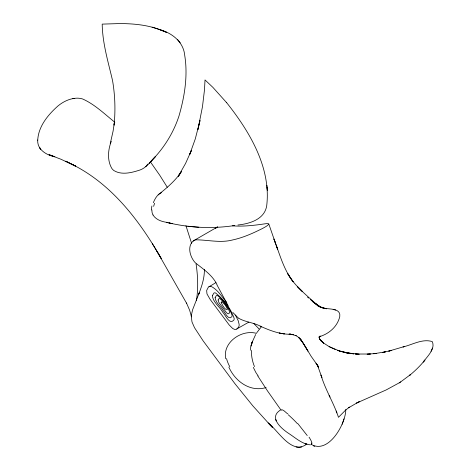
<?xml version="1.0" encoding="UTF-8"?>
<svg xmlns="http://www.w3.org/2000/svg" width="471" height="471" viewBox="0 0 471 471"><rect width="100%" height="100%" fill="white"/><g stroke="black" fill="none" stroke-linecap="round" stroke-linejoin="round"><path stroke-width="0.71" d="M196.372 300.681C198.385 288.529 197.879 276.106 196.083 263.954M345.808 409.499C345.779 423.871 328.458 454.686 311.084 444.283M110.238 143.69L113.087 131.109L114.376 122.59L114.07 125.139C115.589 110.32 115.059 95.213 112.54 80.529C108.212 61.901 102.519 43.426 102.195 24.121L120.04 23.55C133.387 23.65 146.917 24.875 159.522 29.538L159.763 29.626C172.009 32.97 183.513 41.895 184.714 55.343C188 75.578 184.656 96.225 179.057 115.742C174.158 130.973 165.833 145.021 155.13 156.896C150.443 161.535 146.575 167.629 140.111 169.96C132.015 172.604 121.848 175.4 113.97 170.602A10.121 9.532 88 0 1 111.81 168.4C107.041 160.34 108.012 149.719 111.274 141.335M400.315 382.175L410.565 374.557L409.664 375.31C414.521 371.342 419.06 366.974 423.146 362.211C427.109 356.5 435.634 349.07 432.272 341.593C422.564 338.449 412.472 344.701 403.029 346.962L404.436 346.509L388.763 351.119L391.372 350.424M342.146 424.277L344.03 418.86M250.966 346.038L252.527 341.716L251.343 344.695A21.796 17.851 81.6 0 0 250.307 350.23M252.191 342.034L251.861 342.906L255.659 334.492M153.316 202.724C154.93 198.691 157.32 194.399 161.494 192.598M431.018 351.254L432.484 348.093M158.138 194.87C166.381 188.288 174.647 181.394 180.717 172.663L178.279 176.284L185.574 163.437L191.379 150.479L189.672 154.553L195.277 138.939L200.022 120.476L197.926 129.602L202.477 106.658L204.485 89.873L205.02 79.94L212.874 87.353L226.704 102.749M147.8 164.096L145.722 166.722M256.766 332.72L261.476 326.656M178.279 176.284L181.388 171.627L180.258 173.31M423.982 361.228L424.936 360.05L423.146 362.211M215.435 228.453L215.889 228.029M215.871 282.647L208.323 287.204L206.645 290.507L206.987 293.939L210.101 299.356L229.218 325.014L232.745 328.546L234.87 329.5L235.871 329.47L248.888 322.105M236.831 329.064L238.644 327.009A6.464 3.733 60 0 0 239.138 324.407L238.249 320.786L235.441 315.105M193.128 241.064C187.399 246.233 189.801 255.476 193.822 260.987A10.674 5.04 56.7 0 0 195.406 262.865C203.425 269.235 212.097 274.905 216.925 284.349M306.915 443.982C291.814 455.592 278.585 430.877 268.152 422.934L272.526 427.474L270.266 425.16M280.192 410.194C268.382 417.771 281.811 428.922 288.752 433.473C295.47 437.777 302.147 444.159 310.418 444.854M358.667 402.022L359.556 401.58L356.576 403.058L386.191 389.923L399.632 382.617M399.22 382.882L400.727 381.91M216.89 227.287L193.575 240.746M357.412 402.646L348.823 407.65L349.553 407.115L345.655 410.047L338.478 417.318C333.715 402.776 325.29 389.77 320.987 375.04L321.905 377.559L317.383 364.996L318.684 367.498L316.023 363.17L317.878 365.843L311.143 356.312L305.826 347.486L307.893 351.019M301.646 447.079L298.95 447.45L296.082 447.014M390.483 350.66L382.852 352.408L385.402 351.861L373.686 353.756L376.712 353.38L367.133 354.221L370.447 354.021L355.387 354.027L359.143 354.239L345.738 352.702L353.851 353.892L345.049 352.52L340.409 351.307L349.294 353.332L337.707 350.418L340.097 351.225L329.194 346.656L335.158 349.458M266.144 387.545C250.13 392.42 235.153 381.339 228.871 367.139M114.83 122.26C104.58 114.023 94.759 104.385 82.631 98.975C80.37 98.298 77.951 98.009 75.59 98.239C69.096 98.78 63.02 101.824 58.033 105.91C48.071 114.706 38.339 126.422 37.733 140.258M237.92 224.997C249.683 223.79 264.59 219.38 266.704 205.768C271.278 167.488 249.347 131.174 226.404 102.372M195.753 239.827C207.929 239.821 220.322 243.177 232.462 239.992C242.141 237.908 251.331 234.01 260.169 229.618C263.171 228.252 274.711 222.241 264.29 223.908C253.757 225.462 243.113 226.639 232.45 225.85M234.741 225.509C212.863 228.9 190.39 227.917 168.842 222.889L172.527 223.69L166.428 222.43M72.811 98.622L74.748 98.362M307.875 350.989L303.766 344.118L305.756 347.392C302.935 343.206 300.739 337.895 295.882 335.635L296.182 335.746L292.556 334.61L293.239 334.746L289.017 334.145L291.013 334.316L289.747 334.222L290.507 334.263C279.845 334.416 269.742 330.442 260.169 326.138M289.747 334.222L291.372 334.333L290.118 334.245M187.841 226.245L198.821 227.252M167.888 222.489C162.348 221.865 156.089 220.01 153.004 214.988M319.426 338.484L319.161 337.159L319.426 338.484C319.097 336.577 318.873 337.165 319.886 336.17L319.444 336.559L320.357 336.106L319.15 336.747C328.817 334.027 337.442 326.674 339.756 316.618C341.116 307.516 328.269 309.594 322.759 307.928L326.55 308.788L319.397 306.574L322.7 307.999M290.907 334.322L293.239 334.746M335.646 310.024L333.144 309.441M314.781 446.325L313.498 445.902M256.583 333.391C241.782 329.088 222.318 342.37 225.739 358.684M152.092 27.153L159.763 29.626M260.699 326.35C253.722 322.488 245.332 322.223 238.52 318.149M75.601 166.128L65.834 161.217L75.601 166.128L61.047 159.286L49.019 154.665L54.872 156.761C46.629 155.242 36.985 149.584 37.727 139.975M320.392 306.945L318.113 305.685L321.051 307.392L314.999 303.147L319.721 306.851L315.34 303.348M73.199 164.927C112.416 184.85 139.881 221.193 161.282 258.579L152.333 243.631M329.229 346.674L323.512 342.982L320.627 340.374L323.636 343.129M314.54 302.959L319.25 306.35M312.261 301.187L314.398 302.941M307.563 297.166L308.611 298.031M313.156 301.893L318.508 306.45M312.779 301.587L314.457 302.983L310.418 299.527M287.887 413.95C286.062 413.055 283.03 408.834 281.099 409.958M315.529 303.495C305.473 294.228 294.298 285.526 287.551 273.363L293.168 281.829C283.448 269.253 279.538 253.575 273.928 238.985L277.702 249.495L276.283 245.462M238.314 318.025L232.833 312.461M320.769 340.48L319.415 338.408M299.68 338.419L298.549 337.318L301.593 340.833L300.58 339.485M253.887 323.571L259.021 328.911M270.336 425.236L252.85 405.878L234.917 383.671L203.113 340.833L194.499 327.675L191.991 321.958L191.238 315.888L192.592 309.788L199.398 292.42L198.562 294.658C201.629 286.586 204.585 278.184 204.373 269.436M297.966 423.765L307.233 435.557M177.532 39.464L180.216 42.849M319.886 339.32L320.886 340.627M226.804 302.576C221.988 296.96 217.991 289.912 211.214 286.445A6.288 3.633 60 0 0 208.93 286.656M150.484 162L159.781 175.3L167.258 187.24M281.057 410.153L267.487 390.889L257.808 375.976M258.137 375.94L255.841 372.461L253.292 367.327M228.164 305.732L216.872 284.714M156.937 251.22L186.663 303.389L186.498 303.018L189.648 310.248L191.52 316.865M329.129 395.481L329.906 397.018L329.606 396.411M185.945 225.709L191.573 243.248M336.176 411.042L336.865 412.902M275.411 243.042L268.764 223.866M275.723 419.461L276.159 420.909M311.419 443.028L311.408 444.489A36.632 2.991 62.7 0 1 311.296 444.465M267.081 187.358L267.375 190.572L266.904 185.333M151.874 209.972L152.033 212.162A9.208 9.055 45.8 0 0 153.051 214.964M229.807 366.732A32.54 28.083 42.9 0 1 226.533 358.59M254.493 366.603A31.015 23.727 80.1 0 1 251.408 350.395M288.293 414.81A20.848 3.427 45.3 0 1 297.466 423.717M309.047 437.153A35.666 4.804 46.9 0 1 311.914 443.547M193.181 241.158A24.633 12.935 67.6 0 1 195.73 239.774M215.906 228.052A24.451 15.025 54.8 0 1 217.755 226.722M153.664 206.369A21.407 17.086 -72.5 0 1 154.612 203.254M151.468 209.972A18.516 18.228 -57.8 0 1 151.909 205.998M212.386 295.647C212.957 302.406 219.769 306.656 222.848 312.361C225.415 314.875 229.424 325.231 233.822 320.103A4.333 2.502 60 0 0 234.152 318.361C230.802 308.47 223.672 299.244 215.447 292.927A4.215 2.432 60 0 0 213.916 293.068L212.386 295.647M215.117 297.66C215.565 302.93 220.875 306.244 223.278 310.695C225.279 312.656 228.406 320.733 231.838 316.736A3.379 1.949 60 0 0 232.091 315.376C229.483 307.663 223.919 300.469 217.502 295.541A3.285 1.896 60 0 0 216.307 295.647L215.117 297.66M218.102 300.021L218.962 302.641L226.557 312.791L228.129 313.88L229.471 312.991A2.296 1.325 60 0 0 229.648 312.067C227.87 306.827 224.09 301.929 219.727 298.579A2.231 1.289 60 0 0 218.909 298.655L218.102 300.021M221.164 302.517C222.2 304.537 224.914 310.413 227.305 309.518A1.242 0.718 60 0 0 227.399 309.023L225.35 305.249L222.041 301.74A1.207 0.695 60 0 0 221.605 301.776L221.164 302.517M155.13 156.896L149.225 163.237L155.13 156.896M284.284 333.892L279.238 333.074L284.284 333.892M306.486 444.153L305.196 443.647L306.486 444.153M166.652 32.381L159.522 29.538L166.71 32.417M323.612 343.088L320.686 340.415L323.612 343.088M302.147 291.302L297.696 286.898L302.147 291.302M300.557 339.42L299.609 338.296L301.564 340.639L300.557 339.42M320.869 340.598L319.856 339.285L320.845 340.568M303.713 344.018L301.623 340.857L303.73 344.071M40.712 149.301L39.487 147.417L40.712 149.301"/></g></svg>
